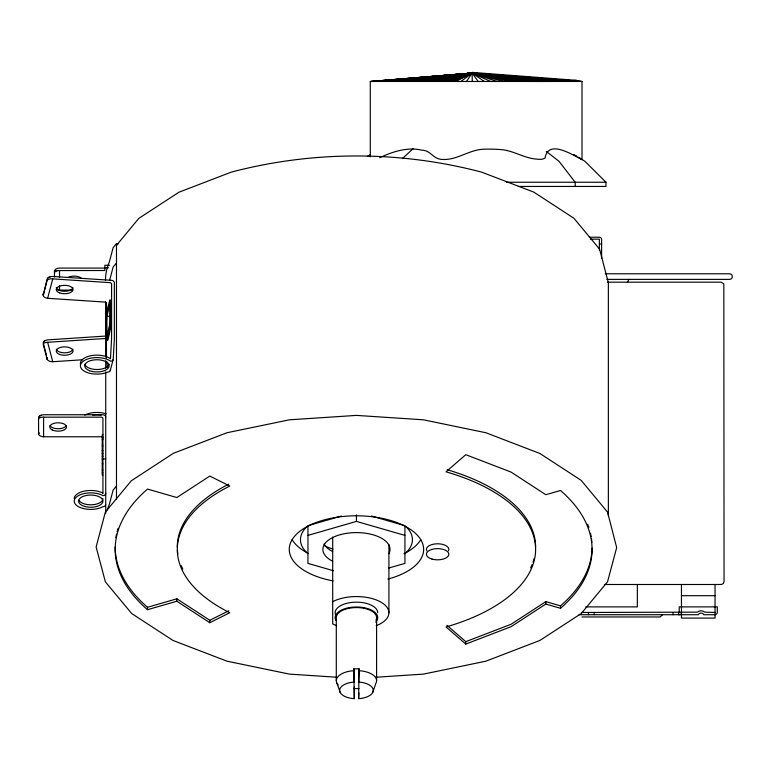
<?xml version="1.0" encoding="UTF-8"?>
<svg xmlns="http://www.w3.org/2000/svg" width="771" height="771" viewBox="0 0 771 771"><rect width="100%" height="100%" fill="white"/><g stroke="black" fill="none" stroke-linecap="round" stroke-linejoin="round"><path stroke-width="1.16" d="M106.465 357.927L106.465 303.629A1.677 1.446 14.8 0 0 104.798 302.068L47.629 298.3A5.05 2.795 3.3 0 1 43.253 295.351L47.098 279.102A5.05 2.689 -4.7 0 1 52.746 276.452L111.583 280.326A2.795 2.4 14.8 0 1 114.359 282.928L114.359 338.681L113.241 358.997A2.718 2.342 14.8 0 1 110.465 361.175L110.051 360.809A16.538 8.269 0 0 0 86.872 359.286A16.538 8.269 0 0 0 83.817 370.88A16.538 8.269 0 0 0 106.996 372.403L107.583 372.114A2.718 2.342 14.8 0 0 110.359 369.935M104.856 268.086L59.512 268.086A5.05 2.766 -3.8 0 0 54.51 270.727L54.471 272.539L54.847 271.691A5.05 2.274 3.6 0 1 57.574 270.582L104.856 270.505L104.856 265.282L109.617 265.282M359.055 668.823L358.621 682.113L360.789 682.258A16.798 8.394 0 0 1 373.241 690.363A16.798 8.394 0 0 1 360.789 698.478L358.621 698.622L359.055 668.823L353.841 668.823L354.275 682.113L352.096 682.258A16.798 8.394 0 0 0 339.645 690.363A16.798 8.394 0 0 0 352.096 698.478L354.275 698.622L353.841 668.823M358.621 698.622L358.929 692.878M54.51 270.727L54.471 277.02M43.253 295.351L43.292 293.539L43.417 294.406A5.05 2.246 -3.1 0 0 43.629 294.676A5.05 2.197 -2.1 0 1 43.292 294.108M43.292 294.985L47.098 280.557A5.05 2.313 4 0 1 52.746 278.871L109.916 282.639A1.677 1.446 14.8 0 1 111.583 284.2L111.583 338.498L110.465 358.814L110.051 358.39A16.538 8.269 0 0 0 90.612 355.788A16.538 8.269 0 0 0 80.541 364.5M47.629 298.3L52.746 278.871M109.655 280.181L113.106 267.094L116.479 263.017M106.138 338.315L106.138 318.924L110.523 302.271L111.217 302.319C111.236 315.185 111.814 328.118 107.564 340.435L106.87 340.387L106.87 311.301L109.79 300.198L110.484 300.247L110.523 321.661L106.138 338.315L106.832 338.363L107.564 335.587L106.87 335.539M108.152 309.123L109.029 305.788M109.607 303.572L110.484 300.247M110.484 305.094L111.217 302.319M106.87 340.387L109.79 329.284L109.79 300.198M110.263 370.552L113.144 359.614M354.275 698.622L354.275 686.99M372.663 692.541L375.911 683.279A20.152 10.081 0 0 0 361.657 670.934L359.055 670.76M627.353 282.437L628.876 279.381M466.494 81.475L472.122 73.081L479.292 73.631L472.122 73.081L370.282 81.475L370.282 156.899M43.629 341.755L45.219 340.541M118.204 243.983L116.479 243.626L113.106 247.703L109.366 261.88A177.002 88.501 0 0 0 105.492 280.307M116.835 244.908L138.78 218.415L178.891 192.239L231.184 172.155C312.997 150.576 399.898 150.576 481.702 172.155L533.802 192.124L573.903 218.241L599.414 248.966M116.479 486.038L113.106 490.115L109.366 504.292A177.002 88.501 0 0 0 107.323 510.017M581.565 613.157L607.538 581.816L616.675 547.593L607.538 512.108L581.18 480.372L539.941 453.502L485.903 432.743L423.462 419.81L356.443 415.396L289.433 419.81L226.982 432.743L173.359 453.319L131.321 480.767L105.357 512.108L96.124 546.967L105.357 581.816L131.706 613.552L172.945 640.422L226.982 661.181L289.433 674.114L336.098 677.189M662.511 614.718L660.255 616.964L581.883 616.964M402.915 158.103L413.102 148.658M39.225 416.35L41.065 415.251M460.942 81.475L472.122 73.081L479.331 73.64M48.091 277.753L50.163 276.789M332.696 601.833L333.486 601.313A32.469 16.239 0 0 1 380.855 602.093A32.469 16.239 0 0 1 376.209 625.676M560.498 608.29A235.618 117.809 0 0 0 560.498 490.481L545.82 494.722L511.067 472.074L465.78 454.697L446.024 471.813A179.151 89.571 0 0 1 446.024 626.958L465.78 644.074L511.067 626.698L545.82 604.059L560.498 608.29L560.498 605.861L545.82 601.631L511.067 624.279L465.78 641.655L446.92 625.31M581.18 613.552L539.941 640.422L485.903 661.181L423.462 674.114L375.593 677.266M367.42 156.455L370.437 154.653M455.661 81.475L472.122 73.081L479.321 73.669M147.502 609.697A241.265 120.633 0 0 1 147.502 489.074L176.848 497.546L209.808 476.064L229.768 486.048A179.151 89.571 0 0 0 229.768 612.723L209.808 622.708L176.848 601.235L147.502 609.697L147.502 607.278L176.848 598.807L209.808 620.279L228.717 610.825M453.946 81.475L472.122 73.081L478.059 73.592M379.766 157.689C392.709 151.608 407.772 146.712 422.036 150.22C429.823 150.085 433.263 158.334 440.289 159.231A16.895 8.298 -10.2 0 0 448.674 159.173C460.952 157.351 471.679 149.352 484.352 149.189A75.172 37.74 7.5 0 1 503.367 149.834C515.047 151.521 525.35 158.537 537.185 159.154A16.846 6.38 22.1 0 0 542.379 159.163L544.981 158.19C548.181 138.857 572.294 154.846 582.009 159.578L582.009 81.475L544.712 78.642M452.201 81.475L472.122 73.081L479.283 73.669M450.437 81.475L472.122 73.081L561.172 81.475M448.674 81.475L472.122 73.081L557.635 81.475M446.92 81.475L472.122 73.081L554.494 81.475M469.925 73.804L472.122 73.081L551.785 81.475M445.195 81.475L472.122 73.081L549.501 81.475M544.249 81.475L472.122 73.081L469.818 73.727L472.122 73.081L545.405 81.475M443.498 81.475L472.122 73.081L543.382 81.475M341.437 516.03L307.957 525.697L307.957 563.379L333.361 570.713M307.957 535.392L356.443 521.398L404.929 535.392M388.767 568.044L404.929 563.379L404.929 525.697L371.449 516.03M442.544 81.475L472.122 73.081L542.379 81.475M441.86 81.475L472.122 73.081L541.242 81.475M469.809 73.698L472.122 73.081L539.999 81.475M440.289 81.475L472.122 73.081L538.64 81.475M535.652 81.475L472.122 73.081L469.828 73.64L472.122 73.081L537.185 81.475M436.097 81.475L472.122 73.081L534.043 81.475M433.186 81.475L472.122 73.081L532.375 81.475M429.861 81.475L472.122 73.081L530.66 81.475M469.79 73.544L472.122 73.081L528.916 81.475M426.141 81.475L472.122 73.081L522.613 81.475M468.652 73.708L472.122 73.081L516.233 81.475M422.036 81.475L472.122 73.081L509.804 81.475M463.824 74.45L466.195 74.055M496.958 81.475L472.122 73.081L468.566 73.669L472.122 73.081L503.367 81.475M417.583 81.475L472.122 73.081L490.607 81.475M463.785 74.324L466.176 73.968M468.556 73.611L472.122 73.081L484.352 81.475M412.803 81.475L472.122 73.081L478.222 81.475M462.706 74.373L466.233 73.891M407.714 81.475L472.122 73.081L472.266 81.475M461.395 74.43L472.122 73.081L370.861 81.475M402.356 81.475L472.122 73.081L371.362 81.475M454.476 75.124L456.856 74.845M460.441 74.43L472.122 73.081L373.762 81.475M396.747 81.475L472.122 73.081L374.831 81.475M444.944 76.001L447.325 75.741M452.095 75.23L456.866 74.729M460.441 74.344L469.982 73.322M390.916 81.475L472.122 73.081L439.846 75.915M435.201 76.743L437.581 76.512M443.537 75.915L447.113 75.558M450.688 75.211L456.644 74.614M459.024 74.382L472.122 73.081L377.327 81.475M384.902 81.475L472.122 73.081L439.952 75.953M407.599 79.047L409.989 78.825M415.964 78.276L419.549 77.938M424.329 77.495L427.915 77.167M432.695 76.724L437.475 76.281M441.06 75.953L447.035 75.394M449.426 75.182L472.122 73.081L378.734 81.475M388.806 80.618L391.841 80.386M397.836 79.837L401.007 79.538M406.221 79.076L410.23 78.681L405.392 79.028M414.991 78.247L419.405 77.881M428.271 77.061L423.327 77.495L428.242 77.013M437.755 76.204L431.654 76.743L437.726 76.165M439.99 75.982L447.238 75.336M449.358 75.153L472.122 73.081M379.178 81.369L381.982 81.157M388.709 80.521L391.475 80.309M397.055 79.779L400.959 79.461M413.738 78.285L418.749 77.861M377.684 81.369L382.464 80.955M387.254 80.531L390.839 80.213M395.619 79.798L400.4 79.374M403.985 79.066L409.96 78.536M413.545 78.218L419.53 77.698M421.92 77.486L427.895 76.965M430.285 76.753L437.456 76.127M106.465 336.011L47.629 339.876A5.05 2.756 -3.9 0 0 43.292 343.191L46.511 355.402M82.526 359.768L52.746 361.734A5.05 2.727 4.2 0 1 47.224 359.431L43.292 344.647A5.05 2.246 3.1 0 1 47.629 342.305L104.798 338.536A1.677 1.446 -14.8 0 1 105.984 338.893M353.841 670.76L351.229 670.934A20.152 10.081 0 0 0 338.18 684.927M359.055 688.638L353.841 688.638M472.189 72.378L576.486 80.348L569.162 80.772M542.794 80.772L545.193 80.772M370.282 81.475L582.009 81.475M506.499 182.245L605.958 182.245L605.958 186.447L518.295 186.447M589.295 237.217L599.375 237.217A2.515 2.178 0 0 1 601.611 239.164L601.611 258.401M590.403 239.164L599.375 239.164L599.375 250.006M599.375 244.012L601.611 244.012M104.856 267.71L108.432 267.71M605.302 273.782L729.655 273.782C733.25 273.647 733.25 279.516 729.655 279.381L606.816 279.381M607.471 282.176L721.232 282.176L723.834 283.901L724.056 581.691L723.217 583.676L721.232 584.495L604.406 584.495M57.574 289.79A5.05 2.718 4.4 0 0 59.512 290.098L72.638 290.098M38.55 419.202A5.05 2.274 3.6 0 1 43.59 417.169L101.252 417.169A1.677 1.455 0 0 1 102.928 418.624L102.928 493.276M102.928 434.699L102.235 434.699L102.235 474.984L102.928 474.984M105.733 417.169A2.795 2.429 0 0 0 102.928 414.74L43.59 414.74A5.05 2.718 -4.4 0 0 38.55 417.747L38.589 434.121A5.05 2.766 3.8 0 0 43.59 436.762L101.252 436.762A1.677 1.455 0 0 1 102.928 438.217M102.235 436.752L102.928 436.752M102.235 439.547L102.928 439.547M102.235 445.898L102.928 445.898M102.235 450.746L102.928 450.746M102.235 453.541L102.928 453.541M102.235 456.143L102.928 456.143M102.235 458.938L105.733 458.938M102.235 463.795L102.928 463.795M102.235 470.137L102.928 470.137M102.235 472.941L102.928 472.941M681.458 595.684L715.054 595.684M585.758 606.883L637.347 606.883L637.347 584.495M581.459 612.482L697.466 612.145A5.407 5.407 0 0 1 704.646 612.145L715.054 612.482M579.098 614.718L698.256 614.718A3.161 3.161 0 0 1 703.856 614.718L715.054 614.718A2.515 2.515 0 0 0 717.29 612.482L717.29 606.883L679.222 606.883L679.222 612.482M106.87 311.301L107.564 311.339M106.87 316.149L109.415 316.312M106.138 318.924L106.832 318.963M110.523 321.661L111.217 321.709M109.79 324.437L110.484 324.485M109.79 329.284L110.484 329.333M581.411 81.475L481.711 73.814L580.582 81.475M482.839 73.9L525.677 77.187M528.058 77.37L535.199 77.919M537.58 78.102L541.319 78.372M482.916 73.968L574.019 81.475M482.839 74.035L486.434 74.247M493.594 74.835L490.019 74.546L492.476 74.816M497.17 75.124L500.745 75.423M497.256 75.23L499.656 75.433M482.8 73.997L569.393 81.475M481.663 73.939L565.095 81.475M547.68 81.475L474.271 73.312L546.311 81.475M56.437 289.385L56.987 289.597A5.05 2.718 4.4 0 1 56.437 289.366M574.684 155.26L576.544 156.127M573.817 154.653L575.821 155.858M577.836 157.053L584.861 161.255L605.958 182.245M579.435 157.785L582.009 159.578M102.928 493.209L102.427 492.881A16.538 8.269 0 0 0 84.405 491.088A16.538 8.269 0 0 0 74.199 498.721M546.321 151.453L558.956 161.255L575.205 182.245L575.205 186.447M47.436 358.178L47.098 357.619L47.098 359.074M38.589 434.121L38.55 432.3L38.935 433.157M336.975 683.279L340.223 692.541M599.693 249.515L608.367 282.726L608.367 515.674M47.629 342.305L52.746 361.734M106.803 361.474L107.362 367.391M47.098 357.619L47.224 359.431M715.054 584.495L715.054 618.082L681.458 618.082L681.458 584.495M678.663 612.482L678.663 614.718M673.064 612.482L673.064 614.718M594.123 612.482L594.123 614.718M588.533 612.482L588.533 614.718M545.82 601.631L545.82 604.059M465.78 641.655L465.78 644.074M388.912 544.413L388.912 612.791M376.595 617.638L376.595 680.668M356.443 514.932L356.443 521.398M336.291 680.668L336.291 617.638A20.152 10.081 0 0 1 359.074 607.654A20.152 10.081 0 0 1 375.911 620.25M332.696 537.05L332.696 623.97L333.486 624.269A32.469 16.239 0 0 0 336.676 625.676M209.808 620.279L209.808 622.708M176.848 598.807L176.848 601.235M116.479 243.626L116.479 499.618M107.564 337.525L107.564 340.435M105.733 302.28L105.733 357.06M105.733 360.655L105.733 368.23M105.733 371.834L105.733 513.322M59.512 270.505L59.512 277.425M59.512 285.492L59.512 290.098M43.59 417.169L43.59 436.762M333.091 580.881A67.183 33.587 0 0 1 300.931 530.467A67.183 33.587 0 0 1 406.529 526.998A67.183 33.587 0 0 1 387.852 579.079M420.812 539.623A67.183 33.587 0 0 1 403.946 553.742M307.831 553.173A67.183 33.587 0 0 1 292.084 539.623M426.806 550.831A11.199 5.599 0 0 1 437.62 543.786A11.199 5.599 0 0 1 448.433 550.831M534.062 558.657A179.151 89.571 0 0 1 533.002 562.146M532.144 564.459A179.151 89.571 0 0 1 530.631 567.89M182.814 569.027A179.151 89.571 0 0 1 181.224 565.615M177.841 553.963A179.151 89.571 0 0 1 177.436 550.455M177.301 546.967A179.151 89.571 0 0 1 228.64 484.188M447.238 469.741A179.151 89.571 0 0 1 535.594 546.967M592.051 548.094A235.618 117.809 0 0 1 560.498 605.861M587.627 524.232A235.618 117.809 0 0 1 588.861 527.615M590.47 533.291A235.618 117.809 0 0 1 591.164 536.722M591.521 539.006A235.618 117.809 0 0 1 591.887 542.427M147.502 607.278A241.265 120.633 0 0 1 115.187 546.967M115.901 537.647A241.265 120.633 0 0 1 116.546 534.139M117.096 531.797A241.265 120.633 0 0 1 118.088 528.308M405.816 526.487A55.984 27.987 0 0 1 404.929 553.684M307.957 553.684A55.984 27.987 0 0 1 307.08 526.487M332.937 549.058A44.785 22.398 0 0 1 324.774 545.829M332.696 561.259A33.587 16.798 0 0 1 347.75 533.166A33.587 16.798 0 0 1 388.892 553.732M332.696 551.564A33.587 16.798 0 0 1 324.003 544.037M116.488 246.045A2.805 2.246 39.6 0 1 117.5 244.33M105.733 304.304A177.002 88.501 0 0 1 105.55 302.001M84.743 415.116A16.538 8.269 0 0 1 106.128 413.825M92.655 415.135A16.538 8.269 0 0 1 101.213 415.135M72.946 349.196A8.394 4.202 0 0 1 64.619 352.839A8.394 4.202 0 0 1 56.293 349.196M109.029 364.22A12.191 6.101 0 0 1 96.934 369.521A12.191 6.101 0 0 1 84.849 364.22M72.946 287.66A8.394 4.202 0 0 1 64.619 291.313A8.394 4.202 0 0 1 56.293 287.66M38.926 433.138A5.05 2.217 -2.7 0 1 38.723 432.878M105.733 493.276A2.718 2.361 0 0 1 102.928 495.628L102.427 495.3A16.538 8.269 0 0 0 79.047 495.3A16.538 8.269 0 0 0 79.047 506.99A16.538 8.269 0 0 0 102.427 506.99L102.928 506.663A2.718 2.361 0 0 0 105.637 504.928M102.928 498.721A12.191 6.101 0 0 1 92.327 504.764A12.191 6.101 0 0 1 78.96 500.302M66.258 425.631A8.394 4.202 0 0 1 58.143 428.743A8.394 4.202 0 0 1 50.028 425.631M54.635 271.97A5.05 2.217 2.7 0 1 58.201 270.534M68.127 277.338A8.394 4.202 0 0 1 81.341 278.206M335.886 620.395A21.28 10.64 0 0 1 358.303 607.037A21.28 10.64 0 0 1 375.728 622.139M335.886 615.547A21.28 10.64 0 0 1 353.667 602.247A21.28 10.64 0 0 1 377.732 612.791M680.523 614.188A2.515 2.515 0 0 1 679.222 614.718M432.02 559.081A11.199 5.599 0 0 0 448.818 554.233A11.199 5.599 0 0 0 432.02 549.386A11.199 5.599 0 0 0 432.02 559.081M59.512 354.4A8.394 4.202 0 0 0 72.946 351.615A8.394 4.202 0 0 0 61.41 347.191A8.394 4.202 0 0 0 59.512 354.4M89.513 370.687A12.191 6.101 0 0 0 109.029 366.639A12.191 6.101 0 0 0 92.269 360.211A12.191 6.101 0 0 0 89.513 370.687M59.512 292.864A8.394 4.202 0 0 0 72.946 290.089A8.394 4.202 0 0 0 61.41 285.655A8.394 4.202 0 0 0 59.512 292.864M84.637 506.431A12.191 6.101 0 0 0 102.928 501.15A12.191 6.101 0 0 0 84.637 495.869A12.191 6.101 0 0 0 84.637 506.431M52.206 429.939A8.394 4.202 0 0 0 66.258 428.05A8.394 4.202 0 0 0 55.975 422.913A8.394 4.202 0 0 0 52.206 429.939"/></g></svg>
